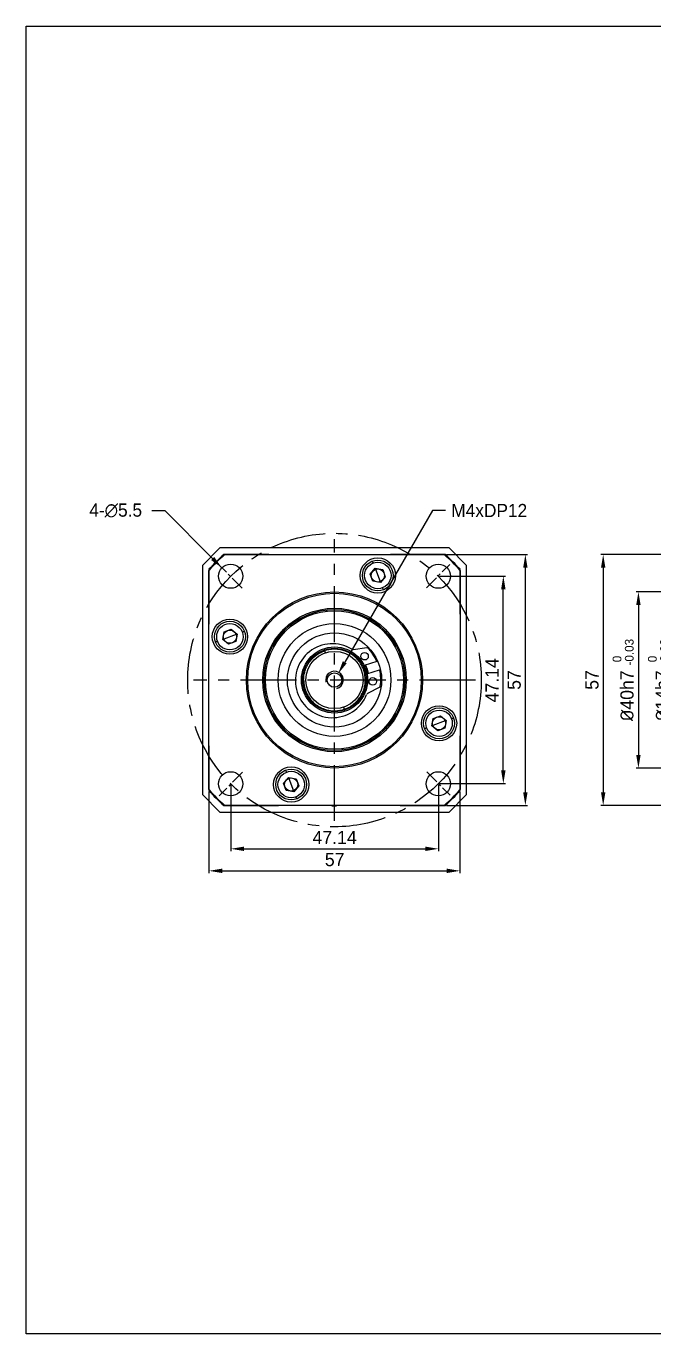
# Model space of a CAD drawing. Header units: millimetres. Extents: x 0 to 420, y 0 to 297.
# Drawn here: x 0 to 142.5, y 0 to 297 of the extents above; entities that cross this region are included whole.
import ezdxf

# ---------------------------------------------------------------- set-up
doc = ezdxf.new("R2010")
doc.units = ezdxf.units.MM
doc.header["$PDSIZE"] = -1
doc.linetypes.add('CENTERX2', pattern=[20.32, 12.7, -2.54, 2.54, -2.54])
doc.layers.add('외형선', color=7, linetype='Continuous', lineweight=25)
for name, color, linetype in [('중심선', 1, 'CENTERX2'), ('치수', 3, 'Continuous'), ('치수선', 3, 'Continuous')]:
    doc.layers.add(name, color=color, linetype=linetype)
doc.styles.add('누리로봇 문자스타일_20230829', font='GOTHIC.TTF')
doc.dimstyles.new('A3기본 치수스타일', dxfattribs={"dimtxt": 3, "dimasz": 3, "dimexe": 0.5, "dimexo": 0.3, "dimgap": 1, "dimtad": 1, "dimtoh": 1, "dimdec": 1, "dimzin": 12, "dimdsep": 46, "dimtxsty": '누리로봇 문자스타일_20230829', "dimcen": 0.09, "dimclrd": 3, "dimclre": 3, "dimclrt": 3, "dimadec": 0, "dimazin": 3, "dimtm": 1e-09, "dimtfac": 1, "dimtdec": 1, "dimtofl": 0, "dimtmove": 0, "dimatfit": 3, "dimfxl": 1, "dimfrac": 2, "dimarcsym": 0})
doc.dimstyles.new('A3지시선 치수스타일', dxfattribs={"dimtxt": 3, "dimasz": 3, "dimexe": 0.5, "dimexo": 0.3, "dimgap": 0.396875, "dimtad": 0, "dimtih": 1, "dimtoh": 1, "dimdec": 1, "dimzin": 12, "dimdsep": 46, "dimtxsty": '누리로봇 문자스타일_20230829', "dimcen": 0.09, "dimclrd": 3, "dimclre": 3, "dimclrt": 3, "dimadec": 0, "dimazin": 3, "dimtm": 1e-09, "dimtfac": 1, "dimtdec": 1, "dimtofl": 0, "dimtmove": 0, "dimatfit": 3, "dimfxl": 1, "dimfrac": 2, "dimarcsym": 0})
doc.dimstyles.new('A3치수선 초과 치수스타일', dxfattribs={"dimtxt": 3, "dimasz": 3, "dimexe": 0.5, "dimexo": 0.3, "dimgap": 1, "dimtad": 1, "dimdec": 1, "dimzin": 12, "dimdsep": 46, "dimtxsty": '누리로봇 문자스타일_20230829', "dimcen": 0.09, "dimclrd": 3, "dimclre": 3, "dimclrt": 3, "dimadec": 0, "dimazin": 3, "dimtm": 1e-09, "dimtfac": 1, "dimtdec": 1, "dimtofl": 0, "dimtmove": 0, "dimatfit": 3, "dimfxl": 1, "dimfrac": 2, "dimarcsym": 0})

# ---------------------------------------------------------------- blocks, each defined once
blk = doc.blocks.new('*D7')
at = {"layer": 'Defpoints', "color": 0}
for p in [(41.5, 123.37), (98.49, 123.36), (98.49, 105.16)]:
    blk.add_point(p, dxfattribs=at)
at = {"layer": '치수선', "color": 3, "lineweight": -2}
for p, q in [((41.5, 123.07), (41.5, 104.66)), ((98.49, 123.06), (98.49, 104.66)), ((44.5, 105.16), (95.49, 105.16))]:
    blk.add_line(p, q, dxfattribs=at)
at = {"layer": '치수선', "color": 3}
for points in [[(44.5, 105.66), (44.5, 104.66), (41.5, 105.16)], [(95.49, 105.66), (95.49, 104.66), (98.49, 105.16)]]:
    blk.add_solid(points, dxfattribs=at)
at = {"layer": '치수선', "color": 3, "insert": (70.04, 107.7), "char_height": 3, "attachment_point": 5, "style": '누리로봇 문자스타일_20230829'}
blk.add_mtext('57', dxfattribs=at)
blk = doc.blocks.new('*D8')
at = {"layer": 'Defpoints', "color": 0}
for p in [(95.13, 177), (113.33, 177), (95.13, 120)]:
    blk.add_point(p, dxfattribs=at)
at = {"layer": '치수선', "color": 3, "lineweight": -2}
for p, q in [((95.43, 177), (113.83, 177)), ((113.33, 123), (113.33, 174)), ((95.43, 120), (113.83, 120))]:
    blk.add_line(p, q, dxfattribs=at)
at = {"layer": '치수선', "color": 3}
for points in [[(112.83, 174), (113.83, 174), (113.33, 177)], [(112.83, 123), (113.83, 123), (113.33, 120)]]:
    blk.add_solid(points, dxfattribs=at)
at = {"layer": '치수선', "color": 3, "insert": (110.8, 148.49), "char_height": 3, "attachment_point": 5, "rotation": 90, "style": '누리로봇 문자스타일_20230829'}
blk.add_mtext('57', dxfattribs=at)
blk = doc.blocks.new('*U5')
at = {"layer": '중심선', "ltscale": 0.25}
blk.add_line((-2.65, -2.65), (2.65, 2.65), dxfattribs=at)
blk = doc.blocks.new('*U6')
at = {"color": 0, "linetype": 'ByBlock', "lineweight": -2}
for p, rotation in [((29.29, 249.7), 90.00000000000001), ((29.37, 202.56), 180), ((76.51, 202.65), 270)]:
    blk.add_blockref('*U5', p, dxfattribs=dict(at, rotation=rotation))
blk.add_blockref('*U5', (76.43, 249.79), dxfattribs=at)
blk = doc.blocks.new('*D9')
at = {"layer": 'Defpoints', "color": 0}
for p in [(70.83, 149.92), (69.18, 147.06)]:
    blk.add_point(p, dxfattribs=at)
at = {"layer": '치수', "color": 3, "lineweight": -2}
for p, q in [((92.23, 186.99), (72.33, 152.52)), ((95.23, 186.99), (92.23, 186.99))]:
    blk.add_line(p, q, dxfattribs=at)
at = {"layer": '치수', "color": 3}
blk.add_solid([(71.89, 152.77), (72.76, 152.27), (70.83, 149.92)], dxfattribs=at)
at = {"layer": '치수', "color": 3, "insert": (105.13, 186.99), "char_height": 3, "attachment_point": 5, "style": '누리로봇 문자스타일_20230829'}
blk.add_mtext('{\\fPMingLiU|b0|i0|c129|p0;M4xDP12}', dxfattribs=at)
blk = doc.blocks.new('*D10')
at = {"layer": 'Defpoints', "color": 0}
for p in [(44.45, 173.97), (48.33, 170.07)]:
    blk.add_point(p, dxfattribs=at)
at = {"layer": '치수', "color": 3, "lineweight": -2}
for p, q in [((28.5, 186.99), (31.5, 186.99)), ((31.5, 186.99), (42.33, 176.1))]:
    blk.add_line(p, q, dxfattribs=at)
at = {"layer": '치수', "color": 3}
blk.add_solid([(42.69, 176.45), (41.98, 175.75), (44.45, 173.97)], dxfattribs=at)
at = {"layer": '치수', "color": 3, "insert": (20.32, 186.99), "char_height": 3, "attachment_point": 5, "style": '누리로봇 문자스타일_20230829'}
blk.add_mtext('{\\fPMingLiU|b0|i0|c129|p0;4-\\fPMingLiU|b0|i0|c136|p0;∅5.5}', dxfattribs=at)
blk = doc.blocks.new('*D11')
at = {"layer": 'Defpoints', "color": 0}
for p in [(93.53, 172.1), (108.33, 172.1), (93.61, 124.96)]:
    blk.add_point(p, dxfattribs=at)
at = {"layer": '치수선', "color": 3, "lineweight": -2}
for p, q in [((93.83, 172.1), (108.83, 172.1)), ((108.33, 127.96), (108.33, 169.1)), ((93.91, 124.96), (108.83, 124.96))]:
    blk.add_line(p, q, dxfattribs=at)
at = {"layer": '치수선', "color": 3}
for points in [[(107.83, 169.1), (108.83, 169.1), (108.33, 172.1)], [(107.83, 127.96), (108.83, 127.96), (108.33, 124.96)]]:
    blk.add_solid(points, dxfattribs=at)
at = {"layer": '치수선', "color": 3, "insert": (105.76, 148.43), "char_height": 3, "attachment_point": 5, "rotation": 90, "style": '누리로봇 문자스타일_20230829'}
blk.add_mtext('47.14', dxfattribs=at)
blk = doc.blocks.new('*D12')
at = {"layer": 'Defpoints', "color": 0}
for p in [(46.47, 124.88), (93.61, 124.96), (93.61, 110.16)]:
    blk.add_point(p, dxfattribs=at)
at = {"layer": '치수선', "color": 3, "lineweight": -2}
for p, q in [((46.47, 124.58), (46.47, 109.66)), ((93.61, 124.66), (93.61, 109.66)), ((49.47, 110.16), (90.61, 110.16))]:
    blk.add_line(p, q, dxfattribs=at)
at = {"layer": '치수선', "color": 3}
for points in [[(49.47, 110.66), (49.47, 109.66), (46.47, 110.16)], [(90.61, 110.66), (90.61, 109.66), (93.61, 110.16)]]:
    blk.add_solid(points, dxfattribs=at)
at = {"layer": '치수선', "color": 3, "insert": (70.03, 112.73), "char_height": 3, "attachment_point": 5, "style": '누리로봇 문자스타일_20230829'}
blk.add_mtext('47.14', dxfattribs=at)
blk = doc.blocks.new('*D26')
at = {"layer": 'Defpoints', "color": 0}
for p in [(151, 155.5), (147, 141.5), (151, 141.5)]:
    blk.add_point(p, dxfattribs=at)
at = {"layer": '치수선', "color": 3, "lineweight": -2}
for p, q in [((150.7, 155.5), (146.5, 155.5)), ((147, 152.5), (147, 144.5)), ((150.7, 141.5), (146.5, 141.5))]:
    blk.add_line(p, q, dxfattribs=at)
at = {"layer": '치수선', "color": 3}
for points in [[(146.5, 152.5), (147.5, 152.5), (147, 155.5)], [(146.5, 144.5), (147.5, 144.5), (147, 141.5)]]:
    blk.add_solid(points, dxfattribs=at)
at = {"layer": '치수선', "color": 3, "insert": (143.55, 148.5), "char_height": 3, "attachment_point": 5, "rotation": 90, "style": '누리로봇 문자스타일_20230829'}
blk.add_mtext('{\\fISOCPEUR|b0|i0|c0|p34;%%C}14h7 {\\H0.66x;\\S 0^ -0.02;}', dxfattribs=at)
blk = doc.blocks.new('*D27')
at = {"layer": 'Defpoints', "color": 0}
for p in [(182.8, 168.5), (139, 128.5), (183.5, 128.5)]:
    blk.add_point(p, dxfattribs=at)
at = {"layer": '치수선', "color": 3, "lineweight": -2}
for p, q in [((150, 168.5), (138.5, 168.5)), ((180, 168.5), (152, 168.5)), ((182.5, 168.5), (182, 168.5)), ((139, 165.5), (139, 131.5)), ((183.2, 128.5), (138.5, 128.5))]:
    blk.add_line(p, q, dxfattribs=at)
at = {"layer": '치수선', "color": 3}
for points in [[(138.5, 165.5), (139.5, 165.5), (139, 168.5)], [(138.5, 131.5), (139.5, 131.5), (139, 128.5)]]:
    blk.add_solid(points, dxfattribs=at)
at = {"layer": '치수선', "color": 3, "insert": (135.55, 148.5), "char_height": 3, "attachment_point": 5, "rotation": 90, "style": '누리로봇 문자스타일_20230829'}
blk.add_mtext('{\\fISOCPEUR|b0|i0|c0|p34;%%C}40h7 {\\H0.66x;\\S 0^ -0.03;}', dxfattribs=at)
blk = doc.blocks.new('*D28')
at = {"layer": 'Defpoints', "color": 0}
for p in [(185, 177), (131, 120), (185, 120)]:
    blk.add_point(p, dxfattribs=at)
at = {"layer": '치수선', "color": 3, "lineweight": -2}
for p, q in [((184.7, 177), (130.5, 177)), ((131, 174), (131, 123)), ((184.7, 120), (130.5, 120))]:
    blk.add_line(p, q, dxfattribs=at)
at = {"layer": '치수선', "color": 3}
for points in [[(130.5, 174), (131.5, 174), (131, 177)], [(130.5, 123), (131.5, 123), (131, 120)]]:
    blk.add_solid(points, dxfattribs=at)
at = {"layer": '치수선', "color": 3, "insert": (128.46, 148.5), "char_height": 3, "attachment_point": 5, "rotation": 90, "style": '누리로봇 문자스타일_20230829'}
blk.add_mtext('57', dxfattribs=at)

msp = doc.modelspace()

# ---------------------------------------------------------------- linework, layer by layer
at = {"color": 7, "linetype": 'Continuous', "lineweight": 25}
for p, q in [((44, 178.5), (40, 174.5)), ((96, 178.5), (44, 178.5)), ((100, 174.5), (96, 178.5)), ((45.11, 177), (94.89, 177)), ((40, 174.5), (40, 122.5)), ((41.5, 123.61), (41.5, 173.39)), ((78.13, 172.53), (79.23, 173.87)), ((78.73, 170.91), (78.13, 172.53)), ((79.23, 173.87), (80.94, 173.58)), ((79.31, 173.65), (80.36, 170.84)), ((80.94, 173.58), (81.54, 171.95)), ((98.5, 173.39), (98.5, 123.61)), ((100, 122.5), (100, 174.5)), ((80.44, 170.62), (78.73, 170.91)), ((81.54, 171.95), (80.44, 170.62)), ((44.63, 157.73), (44.92, 159.44)), ((45.97, 156.63), (44.63, 157.73)), ((47.66, 158.86), (44.85, 157.81)), ((44.92, 159.44), (46.55, 160.04)), ((46.55, 160.04), (47.88, 158.94)), ((47.88, 158.94), (47.59, 157.23)), ((47.59, 157.23), (45.97, 156.63)), ((67.76, 155.34), (67.66, 155.63)), ((67.97, 154.68), (67.82, 155.15)), ((74.25, 155.43), (77.35, 155.88)), ((79.62, 152.71), (76.75, 151.77)), ((50.3, 148.5), (50, 148.5)), ((54, 148.5), (53.7, 148.5)), ((77.37, 149.87), (80.24, 150.81)), ((86, 148.5), (86.3, 148.5)), ((89.7, 148.5), (90, 148.5)), ((80.3, 146.91), (77.53, 145.43)), ((72.03, 142.32), (72.18, 141.85)), ((72.24, 141.66), (72.34, 141.37)), ((92.12, 138.06), (92.41, 139.77)), ((92.41, 139.77), (94.03, 140.37)), ((94.03, 140.37), (95.37, 139.27)), ((93.45, 136.96), (92.12, 138.06)), ((95.15, 139.19), (92.34, 138.14)), ((95.08, 137.56), (93.45, 136.96)), ((95.37, 139.27), (95.08, 137.56)), ((58.46, 125.05), (59.56, 126.38)), ((59.06, 123.42), (58.46, 125.05)), ((59.56, 126.38), (61.27, 126.09)), ((59.64, 126.16), (60.69, 123.35)), ((61.27, 126.09), (61.87, 124.47)), ((40, 122.5), (44, 118.5)), ((60.77, 123.13), (59.06, 123.42)), ((61.87, 124.47), (60.77, 123.13)), ((96, 118.5), (100, 122.5)), ((94.89, 120), (45.11, 120)), ((44, 118.5), (96, 118.5))]:
    msp.add_line(p, q, dxfattribs=at)
msp.add_lwpolyline([(0, 297), (420, 297), (420, 0), (0, 0)], close=True)
at = {"color": 7, "linetype": 'Continuous', "lineweight": 25, "flags": 128}
for points in [[(78.79, 175.06), (78.76, 175.15), (78.72, 175.24), (78.69, 175.32), (78.67, 175.39), (78.65, 175.45), (78.63, 175.49), (78.62, 175.52), (78.62, 175.52)], [(80.88, 169.43), (80.91, 169.34), (80.95, 169.25), (80.98, 169.17), (81, 169.1), (81.02, 169.04), (81.04, 169), (81.05, 168.97), (81.05, 168.96)], [(68.24, 164.1), (68.23, 164.16), (68.22, 164.21), (68.22, 164.27), (68.21, 164.31), (68.21, 164.35), (68.21, 164.38), (68.2, 164.39), (68.2, 164.4)], [(49.07, 159.38), (49.16, 159.41), (49.25, 159.45), (49.33, 159.48), (49.4, 159.5), (49.46, 159.52), (49.5, 159.54), (49.53, 159.55), (49.54, 159.55)], [(43.44, 157.29), (43.35, 157.26), (43.26, 157.22), (43.18, 157.19), (43.11, 157.17), (43.05, 157.15), (43.01, 157.13), (42.98, 157.12), (42.98, 157.12)], [(76.75, 151.77), (77.13, 150.84), (77.37, 149.87)], [(96.56, 139.71), (96.65, 139.74), (96.74, 139.78), (96.82, 139.81), (96.89, 139.83), (96.95, 139.85), (96.99, 139.87), (97.02, 139.88), (97.02, 139.88)], [(90.93, 137.62), (90.84, 137.59), (90.75, 137.55), (90.67, 137.52), (90.6, 137.5), (90.54, 137.48), (90.5, 137.46), (90.47, 137.45), (90.46, 137.45)], [(71.76, 132.9), (71.77, 132.84), (71.78, 132.79), (71.78, 132.73), (71.79, 132.69), (71.79, 132.65), (71.79, 132.62), (71.8, 132.61), (71.8, 132.6)], [(59.12, 127.57), (59.09, 127.66), (59.05, 127.75), (59.02, 127.83), (59, 127.9), (58.98, 127.96), (58.96, 128), (58.95, 128.03), (58.95, 128.04)], [(61.21, 121.94), (61.24, 121.85), (61.28, 121.76), (61.31, 121.68), (61.33, 121.61), (61.35, 121.55), (61.37, 121.51), (61.38, 121.48), (61.38, 121.48)], [(69.41, 119.95), (70, 119.9), (70.46, 119.93)]]:
    msp.add_lwpolyline(points, dxfattribs=at)
at = {"color": 8, "linetype": 'Continuous', "lineweight": 25, "flags": 128}
msp.add_lwpolyline([(77.04, 151.86), (77.41, 150.93), (77.66, 149.96)], dxfattribs=at)
at = {"color": 7, "linetype": 'Continuous', "lineweight": 25}
for centre, radius in [((79.83, 172.24), 4), ((79.83, 172.24), 3.5), ((79.83, 172.24), 3), ((46.43, 172.07), 2.75), ((79.83, 172.24), 1.5), ((93.57, 172.07), 2.75), ((70, 148.5), 20), ((70, 148.5), 19.7), ((70, 148.5), 16.3), ((70, 148.5), 16), ((70, 148.5), 15.7), ((46.26, 158.33), 4), ((46.26, 158.33), 3.5), ((46.26, 158.33), 3), ((70, 148.5), 12.81), ((46.26, 158.33), 1.5), ((70, 148.5), 10.69), ((70, 148.5), 7.5), ((70, 148.5), 7.2), ((70, 148.5), 6.5), ((76.83, 153.9), 0.85), ((78.69, 148.19), 0.85), ((93.74, 138.67), 4), ((93.74, 138.67), 3.5), ((93.74, 138.67), 3), ((93.74, 138.67), 1.5), ((60.17, 124.76), 4), ((60.17, 124.76), 3.5), ((60.17, 124.76), 3), ((46.43, 124.93), 2.75), ((60.17, 124.76), 1.5), ((93.57, 124.93), 2.75)]:
    msp.add_circle(centre, radius, dxfattribs=at)
for centre, radius, start, end in [((70, 148.5), 38, 131.4096, 138.5904), ((70, 148.5), 37.84, 131.1363, 138.8637), ((70, 148.5), 37.84, 41.1363, 48.8637), ((70, 148.5), 38, 41.4096, 48.5904), ((69.52, 148.34), 8.4, 58.4639, 337.8453), ((74.18, 155.93), 0.5, 238.4639, 278.1545), ((77.38, 155.68), 0.2, 44.2066, 98.1545), ((70, 148.5), 10.5, 23.6196, 44.2066), ((70, 148.5), 10.5, 352.1025, 12.6895), ((80.2, 147.08), 0.2, 298.1545, 352.1025), ((77.77, 144.99), 0.5, 118.1545, 157.8452), ((70, 148.5), 37.84, 221.1363, 228.8637), ((70, 148.5), 38, 221.4096, 228.5904), ((70, 148.5), 37.84, 311.1363, 318.8637), ((70, 148.5), 38, 311.4096, 318.5904)]:
    msp.add_arc(centre, radius, start, end, dxfattribs=at)
msp.add_arc((70, 148.5), 2, 284.9427, 195.214)
for points, knots in [([(55.07, 177), (55.02, 177), (53.33, 177), (49.93, 177), (46.59, 177), (44.87, 177)], [0, 0, 0, 0, 0.0143006, 0.4923428, 1, 1, 1, 1]), ([(95.13, 177), (93.69, 177), (90.89, 177), (86.74, 177), (84.03, 177), (82.71, 177)], [0, 0, 0, 0, 0.349669, 0.681731, 1, 1, 1, 1]), ([(41.5, 173.63), (41.5, 172.19), (41.5, 169.39), (41.5, 165.24), (41.5, 162.53), (41.5, 161.21)], [0, 0, 0, 0, 0.349669, 0.681731, 1, 1, 1, 1]), ([(98.5, 163.43), (98.5, 163.48), (98.5, 165.17), (98.5, 168.57), (98.5, 171.91), (98.5, 173.63)], [0, 0, 0, 0, 0.0143006, 0.4923428, 1, 1, 1, 1]), ([(63, 148.5), (63.01, 148.84), (63.04, 149.54), (63.29, 150.6), (63.72, 151.66), (64.33, 152.67), (65.12, 153.56), (65.99, 154.27), (66.89, 154.8), (67.51, 155.03), (67.82, 155.15)], [0, 0, 0, 0, 0.118541, 0.237082, 0.371554, 0.506026, 0.640498, 0.77497, 0.887485, 1, 1, 1, 1]), ([(77, 148.5), (76.97, 148.95), (76.93, 149.79), (76.58, 150.98), (76.07, 152.05), (75.39, 153.02), (74.55, 153.86), (73.59, 154.55), (72.52, 155.06), (71.38, 155.39), (70.2, 155.53), (69.02, 155.46), (68.23, 155.28), (67.84, 155.16), (67.82, 155.15)], [0, 0, 0, 0, 0.101724, 0.191102, 0.28048, 0.369858, 0.459236, 0.548614, 0.637991, 0.727369, 0.816747, 0.906125, 0.995503, 1, 1, 1, 1]), ([(63, 148.5), (63.01, 148.14), (63.05, 147.42), (63.31, 146.33), (63.75, 145.27), (64.38, 144.27), (65.17, 143.38), (66.1, 142.65), (67.14, 142.08), (68.43, 141.62), (69.76, 141.45), (71.04, 141.55), (71.76, 141.71), (72.14, 141.83), (72.18, 141.85)], [0, 0, 0, 0, 0.081626, 0.163252, 0.252609, 0.341965, 0.431322, 0.520679, 0.610035, 0.699392, 0.831943, 0.91072, 0.989496, 1, 1, 1, 1]), ([(72.18, 141.85), (72.51, 141.97), (73.16, 142.21), (74.09, 142.78), (74.96, 143.51), (75.73, 144.42), (76.33, 145.44), (76.73, 146.48), (76.96, 147.51), (76.98, 148.17), (77, 148.5)], [0, 0, 0, 0, 0.118595, 0.23719, 0.371724, 0.506257, 0.640791, 0.775325, 0.887662, 1, 1, 1, 1]), ([(98.5, 123.37), (98.5, 124.81), (98.5, 127.61), (98.5, 131.76), (98.5, 134.47), (98.5, 135.79)], [0, 0, 0, 0, 0.349669, 0.681731, 1, 1, 1, 1]), ([(41.5, 133.57), (41.5, 133.52), (41.5, 131.83), (41.5, 128.43), (41.5, 125.09), (41.5, 123.37)], [0, 0, 0, 0, 0.014301, 0.492343, 1, 1, 1, 1]), ([(44.87, 120), (46.31, 120), (49.11, 120), (53.26, 120), (55.97, 120), (57.29, 120)], [0, 0, 0, 0, 0.349669, 0.681731, 1, 1, 1, 1]), ([(84.93, 120), (84.98, 120), (86.67, 120), (90.07, 120), (93.41, 120), (95.13, 120)], [0, 0, 0, 0, 0.014301, 0.492343, 1, 1, 1, 1])]:
    msp.add_open_spline(points, degree=3, knots=knots, dxfattribs=at)
at = {"layer": '외형선', "linetype": 'Continuous', "lineweight": 25}
msp.add_circle((70, 148.49), 1.65, dxfattribs=at)
at = {"layer": '중심선'}
for p, q in [((70, 116.49), (70, 180.49)), ((102, 148.5), (38, 148.5))]:
    msp.add_line(p, q, dxfattribs=at)
msp.add_circle((70, 148.49), 33.33, dxfattribs=at)

# ---------------------------------------------------------------- block references
msp.add_blockref('*U6', (17.1, -77.68))

# ---------------------------------------------------------------- dimensions: what is measured, and where the dimension line sits
at = {"layer": '치수'}
for p1, p2, text, picture, middle in [((48.33, 170.07), (44.45, 173.97), '{\\fPMingLiU|b0|i0|c129|p0;4-\\fPMingLiU|b0|i0|c136|p0;<>}', '*D10', (20.32, 186.99)), ((69.18, 147.06), (70.83, 149.92), '{\\fPMingLiU|b0|i0|c129|p0;M4xDP12}', '*D9', (105.13, 186.99))]:
    dim = msp.add_diameter_dim_2p(p1=p1, p2=p2, text=text, dimstyle='A3지시선 치수스타일', override={"dimcen": 0}, dxfattribs=at)
    dim.commit()
    dim.dimension.update_dxf_attribs({"geometry": picture, "text_midpoint": middle, "dimtype": 163})
at = {"layer": '치수선'}
dim = msp.add_linear_dim(base=(113.33, 177), p1=(95.13, 120), p2=(95.13, 177), angle=90, dimstyle='A3기본 치수스타일', dxfattribs=at)
dim.commit()
dim.dimension.update_dxf_attribs({"geometry": '*D8', "text_midpoint": (113.33, 148.49), "dimtype": 160})
dim = msp.add_linear_dim(base=(131, 120), p1=(185, 177), p2=(185, 120), angle=90, dimstyle='A3기본 치수스타일', override={"dimtmove": 0}, dxfattribs=at)
dim.commit()
dim.dimension.update_dxf_attribs({"geometry": '*D28', "text_midpoint": (128.46, 148.5)})
for base, p1, p2, text, dimstyle, picture, middle in [((108.33, 172.1), (93.61, 124.96), (93.53, 172.1), '47.14', 'A3기본 치수스타일', '*D11', (108.33, 148.43)), ((147, 141.5), (151, 155.5), (151, 141.5), '{\\fISOCPEUR|b0|i0|c0|p34;%%C}<>h7 {\\H0.66x;\\S 0^ -0.02;}', 'A3치수선 초과 치수스타일', '*D26', (147, 148.5))]:
    dim = msp.add_linear_dim(base=base, p1=p1, p2=p2, angle=90, text=text, dimstyle=dimstyle, dxfattribs=at)
    dim.commit()
    dim.dimension.update_dxf_attribs({"geometry": picture, "text_midpoint": middle, "dimtype": 160})
dim = msp.add_linear_dim(base=(139, 128.5), p1=(182.8, 168.5), p2=(183.5, 128.5), angle=90, text='{\\fISOCPEUR|b0|i0|c0|p34;%%C}<>h7 {\\H0.66x;\\S 0^ -0.03;}', dimstyle='A3기본 치수스타일', override={"dimtmove": 0}, dxfattribs=at)
dim.commit()
dim.dimension.update_dxf_attribs({"geometry": '*D27', "text_midpoint": (135.55, 148.5)})
dim = msp.add_linear_dim(base=(93.61, 110.16), p1=(46.47, 124.88), p2=(93.61, 124.96), text='47.14', dimstyle='A3기본 치수스타일', dxfattribs=at)
dim.commit()
dim.dimension.update_dxf_attribs({"geometry": '*D12', "text_midpoint": (70.03, 110.16), "dimtype": 160})
dim = msp.add_linear_dim(base=(98.49, 105.16), p1=(41.5, 123.37), p2=(98.49, 123.36), dimstyle='A3기본 치수스타일', dxfattribs=at)
dim.commit()
dim.dimension.update_dxf_attribs({"geometry": '*D7', "text_midpoint": (70.04, 105.16), "dimtype": 160})

doc.saveas('drawing.dxf')
